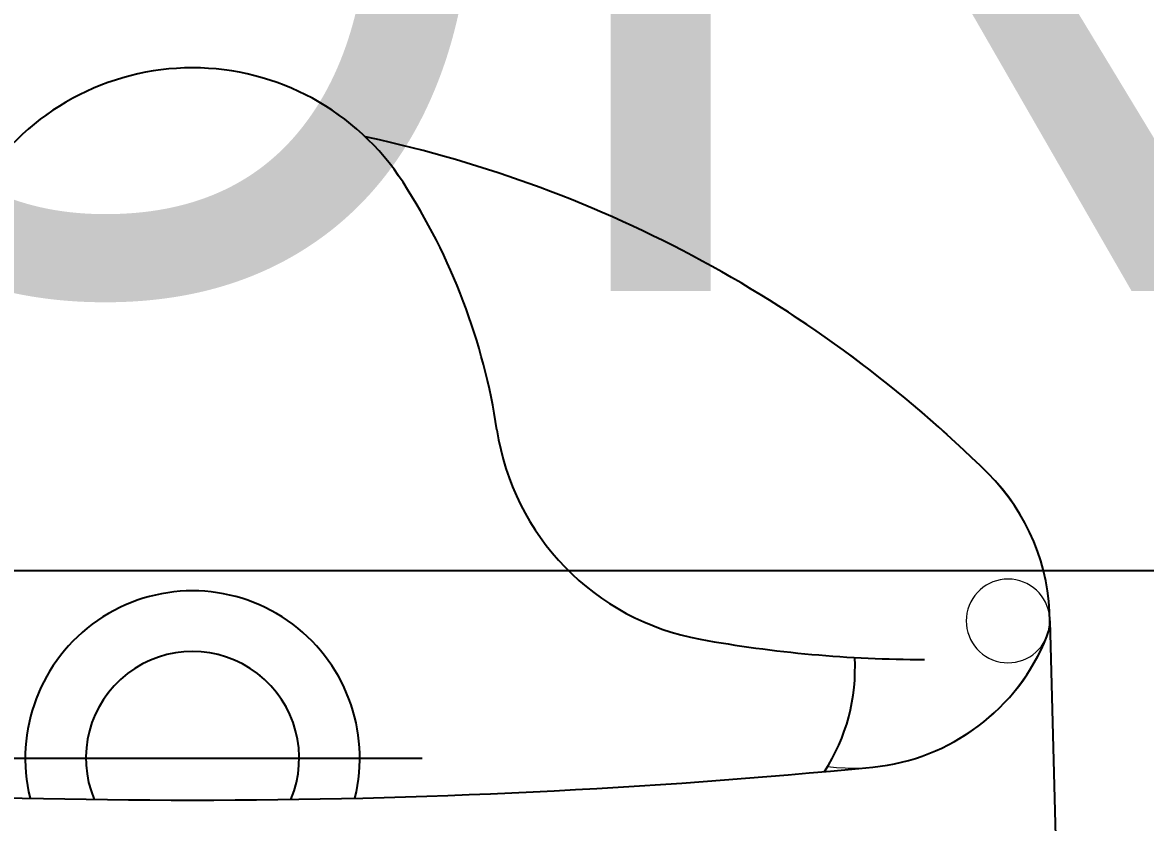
# Model space of a CAD drawing. Header units: millimetres. Extents: x 2148 to 2681, y 758 to 986.
# Drawn here: x 2353.1794 to 2353.5374, y 875.4383 to 875.6933 of the extents above; entities that cross this region are included whole.
import ezdxf

# ---------------------------------------------------------------- set-up
doc = ezdxf.new("R2010")
doc.units = ezdxf.units.MM
doc.linetypes.add('CENTER2', pattern=[28.575000000000003, 19.05, -3.175, 3.175, -3.175])
for name, color, linetype in [('0.1', 193, 'Continuous'), ('0.4', 121, 'Continuous'), ('S_GRID LINES', 252, 'Continuous')]:
    doc.layers.add(name, color=color, linetype=linetype)
doc.styles.add('MMTX$0$ESMX$0$X-OPTA1D', font='x-opta1d')

msp = doc.modelspace()

# ---------------------------------------------------------------- linework, layer by layer
at = {"layer": '0.1'}
for p, q in [((2353.50694017557, 875.5026324430899, -1.97790778295878e-08), (2353.513476211921, 875.2588024277309, -1.97790778295878e-08)), ((2353.50694017557, 875.5026324430899, -1.97790778295878e-08), (2353.513476211921, 875.2588024277309, -1.97790778295878e-08)), ((2353.50694017557, 875.5026324430899, -1.97790778295878e-08), (2353.513476211921, 875.2588024277309, -1.97790778295878e-08)), ((2353.50694017557, 875.5026324430899, -1.97790778295878e-08), (2353.513476211921, 875.2588024277309, -1.97790778295878e-08)), ((2353.50694017557, 875.5026324430899, -1.97790778295878e-08), (2353.513476211921, 875.2588024277309, -1.97790778295878e-08)), ((2353.50694017557, 875.5026324430899, -1.97790778295878e-08), (2353.513476211921, 875.2588024277309, -1.97790778295878e-08)), ((2353.50694017557, 875.5026324430899, -1.97790778295878e-08), (2353.513476211921, 875.2588024277309, -1.97790778295878e-08)), ((2353.50694017557, 875.5026324430899, -1.97790778295878e-08), (2353.513476211921, 875.2588024277309, -1.97790778295878e-08)), ((2353.50694017557, 875.5026324430899, -1.97790778295878e-08), (2353.513476211921, 875.2588024277309, -1.97790778295878e-08)), ((2353.50694017557, 875.5026324430899, -1.97790778295878e-08), (2353.513476211921, 875.2588024277309, -1.97790778295878e-08)), ((2353.16095718994, 875.4588019277096, -1.97790778295878e-08), (2353.306821192347, 875.4588019277096, -1.97790778295878e-08)), ((2353.16095718994, 875.4588019277096, -1.97790778295878e-08), (2353.306821192347, 875.4588019277096, -1.97790778295878e-08)), ((2353.16095718994, 875.4588019277096, -1.97790778295878e-08), (2353.306821192347, 875.4588019277096, -1.97790778295878e-08)), ((2353.16095718994, 875.4588019277096, -1.97790778295878e-08), (2353.306821192347, 875.4588019277096, -1.97790778295878e-08)), ((2353.16095718994, 875.4588019277096, -1.97790778295878e-08), (2353.306821192347, 875.4588019277096, -1.97790778295878e-08)), ((2353.16095718994, 875.4588019277096, -1.97790778295878e-08), (2353.306821192347, 875.4588019277096, -1.97790778295878e-08)), ((2353.16095718994, 875.4588019277096, -1.97790778295878e-08), (2353.306821192347, 875.4588019277096, -1.97790778295878e-08)), ((2353.16095718994, 875.4588019277096, -1.97790778295878e-08), (2353.306821192347, 875.4588019277096, -1.97790778295878e-08)), ((2353.16095718994, 875.4588019277096, -1.97790778295878e-08), (2353.306821192347, 875.4588019277096, -1.97790778295878e-08)), ((2353.16095718994, 875.4588019277096, -1.97790778295878e-08), (2353.306821192347, 875.4588019277096, -1.97790778295878e-08))]:
    msp.add_line(p, q, dxfattribs=at)
for centre, radius, start, end in [((2353.233608799456, 875.5988015776918, -1.97790778295878e-08), 0.079999799998, 32.95790810857712, 147.0420918914229), ((2353.233608799456, 875.5988015776918, -1.97790778295878e-08), 0.079999799998, 32.95790810857712, 147.0420918914229), ((2353.233608799456, 875.5988015776918, -1.97790778295878e-08), 0.079999799998, 32.95790810857712, 147.0420918914229), ((2353.233608799456, 875.5988015776918, -1.97790778295878e-08), 0.079999799998, 32.95790810857712, 147.0420918914229), ((2353.233608799456, 875.5988015776918, -1.97790778295878e-08), 0.079999799998, 32.95790810857712, 147.0420918914229), ((2353.233608799456, 875.5988015776918, -1.97790778295878e-08), 0.079999799998, 32.95790810857712, 147.0420918914229), ((2353.233608799456, 875.5988015776918, -1.97790778295878e-08), 0.079999799998, 32.95790810857712, 147.0420918914229), ((2353.233608799456, 875.5988015776918, -1.97790778295878e-08), 0.079999799998, 32.95790810857712, 147.0420918914229), ((2353.233608799456, 875.5988015776918, -1.97790778295878e-08), 0.079999799998, 32.95790810857712, 147.0420918914229), ((2353.233608799456, 875.5988015776918, -1.97790778295878e-08), 0.079999799998, 32.95790810857712, 147.0420918914229), ((2353.233608799456, 875.3958838045316, -1.97790778295878e-08), 0.2666659999933416, 77.85706656655718, 78.07353436367852), ((2353.233608799456, 875.3958838045316, -1.97790778295878e-08), 0.2666659999933416, 77.85706656655718, 78.07353436367852), ((2353.233608799456, 875.3958838045316, -1.97790778295878e-08), 0.2666659999933416, 77.85706656655718, 78.07353436367852), ((2353.233608799456, 875.3958838045316, -1.97790778295878e-08), 0.2666659999933416, 77.85706656655718, 78.07353436367852), ((2353.233608799456, 875.3958838045316, -1.97790778295878e-08), 0.2666659999933416, 77.85706656655718, 78.07353436367852), ((2353.233608799456, 875.3958838045316, -1.97790778295878e-08), 0.2666659999933416, 77.85706656655718, 78.07353436367852), ((2353.233608799456, 875.3958838045316, -1.97790778295878e-08), 0.2666659999933416, 77.85706656655718, 78.07353436367852), ((2353.233608799456, 875.3958838045316, -1.97790778295878e-08), 0.2666659999933416, 77.85706656655718, 78.07353436367852), ((2353.233608799456, 875.3958838045316, -1.97790778295878e-08), 0.2666659999933416, 77.85706656655718, 78.07353436367852), ((2353.233608799456, 875.3958838045316, -1.97790778295878e-08), 0.2666659999933416, 77.85706656655718, 78.07353436367852), ((2353.205562044715, 875.2655340119334, -1.97790778295878e-08), 0.3999989999899999, 45.23985393808178, 77.85706656655718), ((2353.205562044715, 875.2655340119334, -1.97790778295878e-08), 0.3999989999899999, 45.23985393808178, 77.85706656655718), ((2353.205562044715, 875.2655340119334, -1.97790778295878e-08), 0.3999989999899999, 45.23985393808178, 77.85706656655718), ((2353.205562044715, 875.2655340119334, -1.97790778295878e-08), 0.3999989999899999, 45.23985393808178, 77.85706656655718), ((2353.205562044715, 875.2655340119334, -1.97790778295878e-08), 0.3999989999899999, 45.23985393808178, 77.85706656655718), ((2353.205562044715, 875.2655340119334, -1.97790778295878e-08), 0.3999989999899999, 45.23985393808178, 77.85706656655718), ((2353.205562044715, 875.2655340119334, -1.97790778295878e-08), 0.3999989999899999, 45.23985393808178, 77.85706656655718), ((2353.205562044715, 875.2655340119334, -1.97790778295878e-08), 0.3999989999899999, 45.23985393808178, 77.85706656655718), ((2353.205562044715, 875.2655340119334, -1.97790778295878e-08), 0.3999989999899999, 45.23985393808178, 77.85706656655718), ((2353.205562044715, 875.2655340119334, -1.97790778295878e-08), 0.3999989999899999, 45.23985393808178, 77.85706656655718), ((2353.132920596393, 875.5335190090652, -1.97790778295878e-08), 0.199999499995, 8.609896416662309, 32.95790810857712), ((2353.132920596393, 875.5335190090652, -1.97790778295878e-08), 0.199999499995, 8.609896416662309, 32.95790810857712), ((2353.132920596393, 875.5335190090652, -1.97790778295878e-08), 0.199999499995, 8.609896416662309, 32.95790810857712), ((2353.132920596393, 875.5335190090652, -1.97790778295878e-08), 0.199999499995, 8.609896416662309, 32.95790810857712), ((2353.132920596393, 875.5335190090652, -1.97790778295878e-08), 0.199999499995, 8.609896416662309, 32.95790810857712), ((2353.132920596393, 875.5335190090652, -1.97790778295878e-08), 0.199999499995, 8.609896416662309, 32.95790810857712), ((2353.132920596393, 875.5335190090652, -1.97790778295878e-08), 0.199999499995, 8.609896416662309, 32.95790810857712), ((2353.132920596393, 875.5335190090652, -1.97790778295878e-08), 0.199999499995, 8.609896416662309, 32.95790810857712), ((2353.132920596393, 875.5335190090652, -1.97790778295878e-08), 0.199999499995, 8.609896416662309, 32.95790810857712), ((2353.132920596393, 875.5335190090652, -1.97790778295878e-08), 0.199999499995, 8.609896416662309, 32.95790810857712), ((2353.40976445484, 875.5754366191056, -1.97790778295878e-08), 0.079999799998, 188.6098964166623, 259.7071829857526), ((2353.40976445484, 875.5754366191056, -1.97790778295878e-08), 0.079999799998, 188.6098964166623, 259.7071829857526), ((2353.40976445484, 875.5754366191056, -1.97790778295878e-08), 0.079999799998, 188.6098964166623, 259.7071829857526), ((2353.40976445484, 875.5754366191056, -1.97790778295878e-08), 0.079999799998, 188.6098964166623, 259.7071829857526), ((2353.40976445484, 875.5754366191056, -1.97790778295878e-08), 0.079999799998, 188.6098964166623, 259.7071829857526), ((2353.40976445484, 875.5754366191056, -1.97790778295878e-08), 0.079999799998, 188.6098964166623, 259.7071829857526), ((2353.40976445484, 875.5754366191056, -1.97790778295878e-08), 0.079999799998, 188.6098964166623, 259.7071829857526), ((2353.40976445484, 875.5754366191056, -1.97790778295878e-08), 0.079999799998, 188.6098964166623, 259.7071829857526), ((2353.40976445484, 875.5754366191056, -1.97790778295878e-08), 0.079999799998, 188.6098964166623, 259.7071829857526), ((2353.40976445484, 875.5754366191056, -1.97790778295878e-08), 0.079999799998, 188.6098964166623, 259.7071829857526), ((2353.440274949442, 875.5022203188807, -1.97790778295878e-08), 0.06666649999833334, 0, 45.23985393808178), ((2353.440274949442, 875.5022203188807, -1.97790778295878e-08), 0.06666649999833334, 0, 45.23985393808178), ((2353.440274949442, 875.5022203188807, -1.97790778295878e-08), 0.06666649999833334, 0, 45.23985393808178), ((2353.440274949442, 875.5022203188807, -1.97790778295878e-08), 0.06666649999833334, 0, 45.23985393808178), ((2353.440274949442, 875.5022203188807, -1.97790778295878e-08), 0.06666649999833334, 0, 45.23985393808178), ((2353.440274949442, 875.5022203188807, -1.97790778295878e-08), 0.06666649999833334, 0, 45.23985393808178), ((2353.440274949442, 875.5022203188807, -1.97790778295878e-08), 0.06666649999833334, 0, 45.23985393808178), ((2353.440274949442, 875.5022203188807, -1.97790778295878e-08), 0.06666649999833334, 0, 45.23985393808178), ((2353.440274949442, 875.5022203188807, -1.97790778295878e-08), 0.06666649999833334, 0, 45.23985393808178), ((2353.440274949442, 875.5022203188807, -1.97790778295878e-08), 0.06666649999833334, 0, 45.23985393808178), ((2353.233608799456, 875.4588019277096, -1.97790778295878e-08), 0.05333319999866666, 346.1859408485906, 193.8140591514094), ((2353.233608799456, 875.4588019277096, -1.97790778295878e-08), 0.05333319999866666, 346.1859408485906, 193.8140591514094), ((2353.233608799456, 875.4588019277096, -1.97790778295878e-08), 0.05333319999866666, 346.1859408485906, 193.8140591514094), ((2353.233608799456, 875.4588019277096, -1.97790778295878e-08), 0.05333319999866666, 346.1859408485906, 193.8140591514094), ((2353.233608799456, 875.4588019277096, -1.97790778295878e-08), 0.05333319999866666, 346.1859408485906, 193.8140591514094), ((2353.233608799456, 875.4588019277096, -1.97790778295878e-08), 0.05333319999866666, 346.1859408485906, 193.8140591514094), ((2353.233608799456, 875.4588019277096, -1.97790778295878e-08), 0.05333319999866666, 346.1859408485906, 193.8140591514094), ((2353.233608799456, 875.4588019277096, -1.97790778295878e-08), 0.05333319999866666, 346.1859408485906, 193.8140591514094), ((2353.233608799456, 875.4588019277096, -1.97790778295878e-08), 0.05333319999866666, 346.1859408485906, 193.8140591514094), ((2353.233608799456, 875.4588019277096, -1.97790778295878e-08), 0.05333319999866666, 346.1859408485906, 193.8140591514094), ((2353.493607130361, 875.502550018248, -1.97790778295878e-08), 0.01333329999966667, 338.2052513048289, 0.354197793494973), ((2353.493607130361, 875.502550018248, -1.97790778295878e-08), 0.01333329999966667, 338.2052513048289, 0.354197793494973), ((2353.493607130361, 875.502550018248, -1.97790778295878e-08), 0.01333329999966667, 338.2052513048289, 0.354197793494973), ((2353.493607130361, 875.502550018248, -1.97790778295878e-08), 0.01333329999966667, 338.2052513048289, 0.354197793494973), ((2353.493607130361, 875.502550018248, -1.97790778295878e-08), 0.01333329999966667, 338.2052513048289, 0.354197793494973), ((2353.493607130361, 875.502550018248, -1.97790778295878e-08), 0.01333329999966667, 338.2052513048289, 0.354197793494973), ((2353.493607130361, 875.502550018248, -1.97790778295878e-08), 0.01333329999966667, 338.2052513048289, 0.354197793494973), ((2353.493607130361, 875.502550018248, -1.97790778295878e-08), 0.01333329999966667, 338.2052513048289, 0.354197793494973), ((2353.493607130361, 875.502550018248, -1.97790778295878e-08), 0.01333329999966667, 338.2052513048289, 0.354197793494973), ((2353.493607130361, 875.502550018248, -1.97790778295878e-08), 0.01333329999966667, 338.2052513048289, 0.354197793494973), ((2353.466941549437, 875.8902862147031, -1.97790778295878e-08), 0.3999989999899999, 259.7071829857526, 270), ((2353.466941549437, 875.8902862147031, -1.97790778295878e-08), 0.3999989999899999, 259.7071829857526, 270), ((2353.466941549437, 875.8902862147031, -1.97790778295878e-08), 0.3999989999899999, 259.7071829857526, 270), ((2353.466941549437, 875.8902862147031, -1.97790778295878e-08), 0.3999989999899999, 259.7071829857526, 270), ((2353.466941549437, 875.8902862147031, -1.97790778295878e-08), 0.3999989999899999, 259.7071829857526, 270), ((2353.466941549437, 875.8902862147031, -1.97790778295878e-08), 0.3999989999899999, 259.7071829857526, 270), ((2353.466941549437, 875.8902862147031, -1.97790778295878e-08), 0.3999989999899999, 259.7071829857526, 270), ((2353.466941549437, 875.8902862147031, -1.97790778295878e-08), 0.3999989999899999, 259.7071829857526, 270), ((2353.466941549437, 875.8902862147031, -1.97790778295878e-08), 0.3999989999899999, 259.7071829857526, 270), ((2353.466941549437, 875.8902862147031, -1.97790778295878e-08), 0.3999989999899999, 259.7071829857526, 270), ((2353.444086194964, 875.5223517146321, -1.97790778295878e-08), 0.06666649999833334, 275.5579196270638, 338.2052513048289), ((2353.444086194964, 875.5223517146321, -1.97790778295878e-08), 0.06666649999833334, 275.5579196270638, 338.2052513048289), ((2353.444086194964, 875.5223517146321, -1.97790778295878e-08), 0.06666649999833334, 275.5579196270638, 338.2052513048289), ((2353.444086194964, 875.5223517146321, -1.97790778295878e-08), 0.06666649999833334, 275.5579196270638, 338.2052513048289), ((2353.444086194964, 875.5223517146321, -1.97790778295878e-08), 0.06666649999833334, 275.5579196270638, 338.2052513048289), ((2353.444086194964, 875.5223517146321, -1.97790778295878e-08), 0.06666649999833334, 275.5579196270638, 338.2052513048289), ((2353.444086194964, 875.5223517146321, -1.97790778295878e-08), 0.06666649999833334, 275.5579196270638, 338.2052513048289), ((2353.444086194964, 875.5223517146321, -1.97790778295878e-08), 0.06666649999833334, 275.5579196270638, 338.2052513048289), ((2353.444086194964, 875.5223517146321, -1.97790778295878e-08), 0.06666649999833334, 275.5579196270638, 338.2052513048289), ((2353.444086194964, 875.5223517146321, -1.97790778295878e-08), 0.06666649999833334, 275.5579196270638, 338.2052513048289), ((2353.233608799456, 875.4588019277096, -1.97790778295878e-08), 0.03399991499915, 337.3130539478161, 202.6869460521839), ((2353.233608799456, 875.4588019277096, -1.97790778295878e-08), 0.03399991499915, 337.3130539478161, 202.6869460521839), ((2353.233608799456, 875.4588019277096, -1.97790778295878e-08), 0.03399991499915, 337.3130539478161, 202.6869460521839), ((2353.233608799456, 875.4588019277096, -1.97790778295878e-08), 0.03399991499915, 337.3130539478161, 202.6869460521839), ((2353.233608799456, 875.4588019277096, -1.97790778295878e-08), 0.03399991499915, 337.3130539478161, 202.6869460521839), ((2353.233608799456, 875.4588019277096, -1.97790778295878e-08), 0.03399991499915, 337.3130539478161, 202.6869460521839), ((2353.233608799456, 875.4588019277096, -1.97790778295878e-08), 0.03399991499915, 337.3130539478161, 202.6869460521839), ((2353.233608799456, 875.4588019277096, -1.97790778295878e-08), 0.03399991499915, 337.3130539478161, 202.6869460521839), ((2353.233608799456, 875.4588019277096, -1.97790778295878e-08), 0.03399991499915, 337.3130539478161, 202.6869460521839), ((2353.233608799456, 875.4588019277096, -1.97790778295878e-08), 0.03399991499915, 337.3130539478161, 202.6869460521839), ((2353.384822448563, 875.4873461900813, -1.97790778295878e-08), 0.05999984999849999, 326.8616794757604, 3.400537915627815), ((2353.384822448563, 875.4873461900813, -1.97790778295878e-08), 0.05999984999849999, 326.8616794757604, 3.400537915627815), ((2353.384822448563, 875.4873461900813, -1.97790778295878e-08), 0.05999984999849999, 326.8616794757604, 3.400537915627815), ((2353.384822448563, 875.4873461900813, -1.97790778295878e-08), 0.05999984999849999, 326.8616794757604, 3.400537915627815), ((2353.384822448563, 875.4873461900813, -1.97790778295878e-08), 0.05999984999849999, 326.8616794757604, 3.400537915627815), ((2353.384822448563, 875.4873461900813, -1.97790778295878e-08), 0.05999984999849999, 326.8616794757604, 3.400537915627815), ((2353.384822448563, 875.4873461900813, -1.97790778295878e-08), 0.05999984999849999, 326.8616794757604, 3.400537915627815), ((2353.384822448563, 875.4873461900813, -1.97790778295878e-08), 0.05999984999849999, 326.8616794757604, 3.400537915627815), ((2353.384822448563, 875.4873461900813, -1.97790778295878e-08), 0.05999984999849999, 326.8616794757604, 3.400537915627815), ((2353.384822448563, 875.4873461900813, -1.97790778295878e-08), 0.05999984999849999, 326.8616794757604, 3.400537915627815), ((2353.233608799456, 877.6853223659515, -1.97790778295878e-08), 2.239853738247487, 264.4420803729362, 275.5579196270638), ((2353.233608799456, 877.6853223659515, -1.97790778295878e-08), 2.239853738247487, 264.4420803729362, 275.5579196270638), ((2353.233608799456, 877.6853223659515, -1.97790778295878e-08), 2.239853738247487, 264.4420803729362, 275.5579196270638), ((2353.233608799456, 877.6853223659515, -1.97790778295878e-08), 2.239853738247487, 264.4420803729362, 275.5579196270638), ((2353.233608799456, 877.6853223659515, -1.97790778295878e-08), 2.239853738247487, 264.4420803729362, 275.5579196270638), ((2353.233608799456, 877.6853223659515, -1.97790778295878e-08), 2.239853738247487, 264.4420803729362, 275.5579196270638), ((2353.233608799456, 877.6853223659515, -1.97790778295878e-08), 2.239853738247487, 264.4420803729362, 275.5579196270638), ((2353.233608799456, 877.6853223659515, -1.97790778295878e-08), 2.239853738247487, 264.4420803729362, 275.5579196270638), ((2353.233608799456, 877.6853223659515, -1.97790778295878e-08), 2.239853738247487, 264.4420803729362, 275.5579196270638), ((2353.233608799456, 877.6853223659515, -1.97790778295878e-08), 2.239853738247487, 264.4420803729362, 275.5579196270638)]:
    msp.add_arc(centre, radius, start, end, dxfattribs=at)
at = {"layer": '0.4', "color": 193, "lineweight": 0, "ltscale": 0.5}
for p, q in [((2353.50694017557, 875.5026324430899, -1.97790778295878e-08), (2353.513476211921, 875.2588024277309, -1.97790778295878e-08)), ((2353.50694017557, 875.5026324430899, -1.97790778295878e-08), (2353.513476211921, 875.2588024277309, -1.97790778295878e-08)), ((2353.50694017557, 875.5026324430899, -1.97790778295878e-08), (2353.513476211921, 875.2588024277309, -1.97790778295878e-08)), ((2353.50694017557, 875.5026324430899, -1.97790778295878e-08), (2353.513476211921, 875.2588024277309, -1.97790778295878e-08)), ((2353.50694017557, 875.5026324430899, -1.97790778295878e-08), (2353.513476211921, 875.2588024277309, -1.97790778295878e-08)), ((2353.50694017557, 875.5026324430899, -1.97790778295878e-08), (2353.513476211921, 875.2588024277309, -1.97790778295878e-08)), ((2353.50694017557, 875.5026324430899, -1.97790778295878e-08), (2353.513476211921, 875.2588024277309, -1.97790778295878e-08)), ((2353.50694017557, 875.5026324430899, -1.97790778295878e-08), (2353.513476211921, 875.2588024277309, -1.97790778295878e-08)), ((2353.50694017557, 875.5026324430899, -1.97790778295878e-08), (2353.513476211921, 875.2588024277309, -1.97790778295878e-08)), ((2353.50694017557, 875.5026324430899, -1.97790778295878e-08), (2353.513476211921, 875.2588024277309, -1.97790778295878e-08)), ((2353.26760871443, 875.4588019277096, -1.97790778295878e-08), (2353.199608884455, 875.4588019277096, -1.97790778295878e-08)), ((2353.26760871443, 875.4588019277096, -1.97790778295878e-08), (2353.199608884455, 875.4588019277096, -1.97790778295878e-08)), ((2353.26760871443, 875.4588019277096, -1.97790778295878e-08), (2353.199608884455, 875.4588019277096, -1.97790778295878e-08)), ((2353.26760871443, 875.4588019277096, -1.97790778295878e-08), (2353.199608884455, 875.4588019277096, -1.97790778295878e-08)), ((2353.26760871443, 875.4588019277096, -1.97790778295878e-08), (2353.199608884455, 875.4588019277096, -1.97790778295878e-08)), ((2353.26760871443, 875.4588019277096, -1.97790778295878e-08), (2353.199608884455, 875.4588019277096, -1.97790778295878e-08)), ((2353.26760871443, 875.4588019277096, -1.97790778295878e-08), (2353.199608884455, 875.4588019277096, -1.97790778295878e-08)), ((2353.26760871443, 875.4588019277096, -1.97790778295878e-08), (2353.199608884455, 875.4588019277096, -1.97790778295878e-08)), ((2353.26760871443, 875.4588019277096, -1.97790778295878e-08), (2353.199608884455, 875.4588019277096, -1.97790778295878e-08)), ((2353.26760871443, 875.4588019277096, -1.97790778295878e-08), (2353.199608884455, 875.4588019277096, -1.97790778295878e-08))]:
    msp.add_line(p, q, dxfattribs=at)
for centre, radius, start, end in [((2353.233608799456, 875.5988015776918, -1.97790778295878e-08), 0.07999979999800688, 46.46142057375373, 133.5385794262463), ((2353.233608799456, 875.5988015776918, -1.97790778295878e-08), 0.07999979999800688, 46.46142057375373, 133.5385794262463), ((2353.233608799456, 875.5988015776918, -1.97790778295878e-08), 0.07999979999800688, 46.46142057375373, 133.5385794262463), ((2353.233608799456, 875.5988015776918, -1.97790778295878e-08), 0.07999979999800688, 46.46142057375373, 133.5385794262463), ((2353.233608799456, 875.5988015776918, -1.97790778295878e-08), 0.07999979999800688, 46.46142057375373, 133.5385794262463), ((2353.233608799456, 875.5988015776918, -1.97790778295878e-08), 0.07999979999800688, 46.46142057375373, 133.5385794262463), ((2353.233608799456, 875.5988015776918, -1.97790778295878e-08), 0.07999979999800688, 46.46142057375373, 133.5385794262463), ((2353.233608799456, 875.5988015776918, -1.97790778295878e-08), 0.07999979999800688, 46.46142057375373, 133.5385794262463), ((2353.233608799456, 875.5988015776918, -1.97790778295878e-08), 0.07999979999800688, 46.46142057375373, 133.5385794262463), ((2353.233608799456, 875.5988015776918, -1.97790778295878e-08), 0.07999979999800688, 46.46142057375373, 133.5385794262463), ((2353.205562044715, 875.2655340119334, -1.97790778295878e-08), 0.3999989999899703, 45.23985393808178, 78.00152652352564), ((2353.205562044715, 875.2655340119334, -1.97790778295878e-08), 0.3999989999899703, 45.23985393808178, 78.00152652352564), ((2353.205562044715, 875.2655340119334, -1.97790778295878e-08), 0.3999989999899703, 45.23985393808178, 78.00152652352564), ((2353.205562044715, 875.2655340119334, -1.97790778295878e-08), 0.3999989999899703, 45.23985393808178, 78.00152652352564), ((2353.205562044715, 875.2655340119334, -1.97790778295878e-08), 0.3999989999899703, 45.23985393808178, 78.00152652352564), ((2353.205562044715, 875.2655340119334, -1.97790778295878e-08), 0.3999989999899703, 45.23985393808178, 78.00152652352564), ((2353.205562044715, 875.2655340119334, -1.97790778295878e-08), 0.3999989999899703, 45.23985393808178, 78.00152652352564), ((2353.205562044715, 875.2655340119334, -1.97790778295878e-08), 0.3999989999899703, 45.23985393808178, 78.00152652352564), ((2353.205562044715, 875.2655340119334, -1.97790778295878e-08), 0.3999989999899703, 45.23985393808178, 78.00152652352564), ((2353.205562044715, 875.2655340119334, -1.97790778295878e-08), 0.3999989999899703, 45.23985393808178, 78.00152652352564), ((2353.440274949442, 875.5022203188807, -1.97790778295878e-08), 0.06666649999835818, 0.354197793494973, 45.23985393808178), ((2353.440274949442, 875.5022203188807, -1.97790778295878e-08), 0.06666649999835818, 0.354197793494973, 45.23985393808178), ((2353.440274949442, 875.5022203188807, -1.97790778295878e-08), 0.06666649999835818, 0.354197793494973, 45.23985393808178), ((2353.440274949442, 875.5022203188807, -1.97790778295878e-08), 0.06666649999835818, 0.354197793494973, 45.23985393808178), ((2353.440274949442, 875.5022203188807, -1.97790778295878e-08), 0.06666649999835818, 0.354197793494973, 45.23985393808178), ((2353.440274949442, 875.5022203188807, -1.97790778295878e-08), 0.06666649999835818, 0.354197793494973, 45.23985393808178), ((2353.440274949442, 875.5022203188807, -1.97790778295878e-08), 0.06666649999835818, 0.354197793494973, 45.23985393808178), ((2353.440274949442, 875.5022203188807, -1.97790778295878e-08), 0.06666649999835818, 0.354197793494973, 45.23985393808178), ((2353.440274949442, 875.5022203188807, -1.97790778295878e-08), 0.06666649999835818, 0.354197793494973, 45.23985393808178), ((2353.440274949442, 875.5022203188807, -1.97790778295878e-08), 0.06666649999835818, 0.354197793494973, 45.23985393808178), ((2353.493607130361, 875.502550018248, -1.97790778295878e-08), 0.01333329999936146, 0, 338.2052513048289), ((2353.493607130361, 875.502550018248, -1.97790778295878e-08), 0.01333329999936146, 0, 338.2052513048289), ((2353.493607130361, 875.502550018248, -1.97790778295878e-08), 0.01333329999936146, 0, 338.2052513048289), ((2353.493607130361, 875.502550018248, -1.97790778295878e-08), 0.01333329999936146, 0, 338.2052513048289), ((2353.493607130361, 875.502550018248, -1.97790778295878e-08), 0.01333329999936146, 0, 338.2052513048289), ((2353.493607130361, 875.502550018248, -1.97790778295878e-08), 0.01333329999936146, 0, 338.2052513048289), ((2353.493607130361, 875.502550018248, -1.97790778295878e-08), 0.01333329999936146, 0, 338.2052513048289), ((2353.493607130361, 875.502550018248, -1.97790778295878e-08), 0.01333329999936146, 0, 338.2052513048289), ((2353.493607130361, 875.502550018248, -1.97790778295878e-08), 0.01333329999936146, 0, 338.2052513048289), ((2353.493607130361, 875.502550018248, -1.97790778295878e-08), 0.01333329999936146, 0, 338.2052513048289), ((2353.233608799456, 875.4588019277096, -1.97790778295878e-08), 0.05333319999868316, 346.1859408485906, 193.8140591514094), ((2353.233608799456, 875.4588019277096, -1.97790778295878e-08), 0.05333319999868316, 346.1859408485906, 193.8140591514094), ((2353.233608799456, 875.4588019277096, -1.97790778295878e-08), 0.05333319999868316, 346.1859408485906, 193.8140591514094), ((2353.233608799456, 875.4588019277096, -1.97790778295878e-08), 0.05333319999868316, 346.1859408485906, 193.8140591514094), ((2353.233608799456, 875.4588019277096, -1.97790778295878e-08), 0.05333319999868316, 346.1859408485906, 193.8140591514094), ((2353.233608799456, 875.4588019277096, -1.97790778295878e-08), 0.05333319999868316, 346.1859408485906, 193.8140591514094), ((2353.233608799456, 875.4588019277096, -1.97790778295878e-08), 0.05333319999868316, 346.1859408485906, 193.8140591514094), ((2353.233608799456, 875.4588019277096, -1.97790778295878e-08), 0.05333319999868316, 346.1859408485906, 193.8140591514094), ((2353.233608799456, 875.4588019277096, -1.97790778295878e-08), 0.05333319999868316, 346.1859408485906, 193.8140591514094), ((2353.233608799456, 875.4588019277096, -1.97790778295878e-08), 0.05333319999868316, 346.1859408485906, 193.8140591514094), ((2353.493607130361, 875.502550018248, -1.97790778295878e-08), 0.01333329999936146, 338.2052513048289, 0), ((2353.493607130361, 875.502550018248, -1.97790778295878e-08), 0.01333329999936146, 338.2052513048289, 0), ((2353.493607130361, 875.502550018248, -1.97790778295878e-08), 0.01333329999936146, 338.2052513048289, 0), ((2353.493607130361, 875.502550018248, -1.97790778295878e-08), 0.01333329999936146, 338.2052513048289, 0), ((2353.493607130361, 875.502550018248, -1.97790778295878e-08), 0.01333329999936146, 338.2052513048289, 0), ((2353.493607130361, 875.502550018248, -1.97790778295878e-08), 0.01333329999936146, 338.2052513048289, 0), ((2353.493607130361, 875.502550018248, -1.97790778295878e-08), 0.01333329999936146, 338.2052513048289, 0), ((2353.493607130361, 875.502550018248, -1.97790778295878e-08), 0.01333329999936146, 338.2052513048289, 0), ((2353.493607130361, 875.502550018248, -1.97790778295878e-08), 0.01333329999936146, 338.2052513048289, 0), ((2353.493607130361, 875.502550018248, -1.97790778295878e-08), 0.01333329999936146, 338.2052513048289, 0), ((2353.444086194964, 875.5223517146321, -1.97790778295878e-08), 0.06666649999832903, 263.1068237185328, 338.2052513048289), ((2353.444086194964, 875.5223517146321, -1.97790778295878e-08), 0.06666649999832903, 263.1068237185328, 338.2052513048289), ((2353.444086194964, 875.5223517146321, -1.97790778295878e-08), 0.06666649999832903, 263.1068237185328, 338.2052513048289), ((2353.444086194964, 875.5223517146321, -1.97790778295878e-08), 0.06666649999832903, 263.1068237185328, 338.2052513048289), ((2353.444086194964, 875.5223517146321, -1.97790778295878e-08), 0.06666649999832903, 263.1068237185328, 338.2052513048289), ((2353.444086194964, 875.5223517146321, -1.97790778295878e-08), 0.06666649999832903, 263.1068237185328, 338.2052513048289), ((2353.444086194964, 875.5223517146321, -1.97790778295878e-08), 0.06666649999832903, 263.1068237185328, 338.2052513048289), ((2353.444086194964, 875.5223517146321, -1.97790778295878e-08), 0.06666649999832903, 263.1068237185328, 338.2052513048289), ((2353.444086194964, 875.5223517146321, -1.97790778295878e-08), 0.06666649999832903, 263.1068237185328, 338.2052513048289), ((2353.444086194964, 875.5223517146321, -1.97790778295878e-08), 0.06666649999832903, 263.1068237185328, 338.2052513048289), ((2353.444086194964, 875.5223517146321, -1.97790778295878e-08), 0.06666649999832903, 275.5579196270638, 338.2052513048289), ((2353.444086194964, 875.5223517146321, -1.97790778295878e-08), 0.06666649999832903, 275.5579196270638, 338.2052513048289), ((2353.444086194964, 875.5223517146321, -1.97790778295878e-08), 0.06666649999832903, 275.5579196270638, 338.2052513048289), ((2353.444086194964, 875.5223517146321, -1.97790778295878e-08), 0.06666649999832903, 275.5579196270638, 338.2052513048289), ((2353.444086194964, 875.5223517146321, -1.97790778295878e-08), 0.06666649999832903, 275.5579196270638, 338.2052513048289), ((2353.444086194964, 875.5223517146321, -1.97790778295878e-08), 0.06666649999832903, 275.5579196270638, 338.2052513048289), ((2353.444086194964, 875.5223517146321, -1.97790778295878e-08), 0.06666649999832903, 275.5579196270638, 338.2052513048289), ((2353.444086194964, 875.5223517146321, -1.97790778295878e-08), 0.06666649999832903, 275.5579196270638, 338.2052513048289), ((2353.444086194964, 875.5223517146321, -1.97790778295878e-08), 0.06666649999832903, 275.5579196270638, 338.2052513048289), ((2353.444086194964, 875.5223517146321, -1.97790778295878e-08), 0.06666649999832903, 275.5579196270638, 338.2052513048289), ((2353.233608799456, 875.4588019277096, -1.97790778295878e-08), 0.03399991499914181, 0, 180), ((2353.233608799456, 875.4588019277096, -1.97790778295878e-08), 0.03399991499914181, 0, 180), ((2353.233608799456, 875.4588019277096, -1.97790778295878e-08), 0.03399991499914181, 0, 180), ((2353.233608799456, 875.4588019277096, -1.97790778295878e-08), 0.03399991499914181, 0, 180), ((2353.233608799456, 875.4588019277096, -1.97790778295878e-08), 0.03399991499914181, 0, 180), ((2353.233608799456, 875.4588019277096, -1.97790778295878e-08), 0.03399991499914181, 0, 180), ((2353.233608799456, 875.4588019277096, -1.97790778295878e-08), 0.03399991499914181, 0, 180), ((2353.233608799456, 875.4588019277096, -1.97790778295878e-08), 0.03399991499914181, 0, 180), ((2353.233608799456, 875.4588019277096, -1.97790778295878e-08), 0.03399991499914181, 0, 180), ((2353.233608799456, 875.4588019277096, -1.97790778295878e-08), 0.03399991499914181, 0, 180), ((2353.233608799456, 877.6853223659515, -1.97790778295878e-08), 2.239853738247374, 264.4420803729362, 275.5579196270638), ((2353.233608799456, 877.6853223659515, -1.97790778295878e-08), 2.239853738247374, 264.4420803729362, 275.5579196270638), ((2353.233608799456, 877.6853223659515, -1.97790778295878e-08), 2.239853738247374, 264.4420803729362, 275.5579196270638), ((2353.233608799456, 877.6853223659515, -1.97790778295878e-08), 2.239853738247374, 264.4420803729362, 275.5579196270638), ((2353.233608799456, 877.6853223659515, -1.97790778295878e-08), 2.239853738247374, 264.4420803729362, 275.5579196270638), ((2353.233608799456, 877.6853223659515, -1.97790778295878e-08), 2.239853738247374, 264.4420803729362, 275.5579196270638), ((2353.233608799456, 877.6853223659515, -1.97790778295878e-08), 2.239853738247374, 264.4420803729362, 275.5579196270638), ((2353.233608799456, 877.6853223659515, -1.97790778295878e-08), 2.239853738247374, 264.4420803729362, 275.5579196270638), ((2353.233608799456, 877.6853223659515, -1.97790778295878e-08), 2.239853738247374, 264.4420803729362, 275.5579196270638), ((2353.233608799456, 877.6853223659515, -1.97790778295878e-08), 2.239853738247374, 264.4420803729362, 275.5579196270638), ((2353.233608799456, 877.6853223659515, -1.97790778295878e-08), 2.239853738247374, 264.8397862288841, 268.6750715626566), ((2353.233608799456, 877.6853223659515, -1.97790778295878e-08), 2.239853738247374, 264.8397862288841, 268.6750715626566), ((2353.233608799456, 877.6853223659515, -1.97790778295878e-08), 2.239853738247374, 264.8397862288841, 268.6750715626566), ((2353.233608799456, 877.6853223659515, -1.97790778295878e-08), 2.239853738247374, 264.8397862288841, 268.6750715626566), ((2353.233608799456, 877.6853223659515, -1.97790778295878e-08), 2.239853738247374, 264.8397862288841, 268.6750715626566), ((2353.233608799456, 877.6853223659515, -1.97790778295878e-08), 2.239853738247374, 264.8397862288841, 268.6750715626566), ((2353.233608799456, 877.6853223659515, -1.97790778295878e-08), 2.239853738247374, 264.8397862288841, 268.6750715626566), ((2353.233608799456, 877.6853223659515, -1.97790778295878e-08), 2.239853738247374, 264.8397862288841, 268.6750715626566), ((2353.233608799456, 877.6853223659515, -1.97790778295878e-08), 2.239853738247374, 264.8397862288841, 268.6750715626566), ((2353.233608799456, 877.6853223659515, -1.97790778295878e-08), 2.239853738247374, 264.8397862288841, 268.6750715626566), ((2353.233608799456, 877.6853223659515, -1.97790778295878e-08), 2.239853738247374, 271.3249284373434, 275.1602137711159), ((2353.233608799456, 877.6853223659515, -1.97790778295878e-08), 2.239853738247374, 271.3249284373434, 275.1602137711159), ((2353.233608799456, 877.6853223659515, -1.97790778295878e-08), 2.239853738247374, 271.3249284373434, 275.1602137711159), ((2353.233608799456, 877.6853223659515, -1.97790778295878e-08), 2.239853738247374, 271.3249284373434, 275.1602137711159), ((2353.233608799456, 877.6853223659515, -1.97790778295878e-08), 2.239853738247374, 271.3249284373434, 275.1602137711159), ((2353.233608799456, 877.6853223659515, -1.97790778295878e-08), 2.239853738247374, 271.3249284373434, 275.1602137711159), ((2353.233608799456, 877.6853223659515, -1.97790778295878e-08), 2.239853738247374, 271.3249284373434, 275.1602137711159), ((2353.233608799456, 877.6853223659515, -1.97790778295878e-08), 2.239853738247374, 271.3249284373434, 275.1602137711159), ((2353.233608799456, 877.6853223659515, -1.97790778295878e-08), 2.239853738247374, 271.3249284373434, 275.1602137711159), ((2353.233608799456, 877.6853223659515, -1.97790778295878e-08), 2.239853738247374, 271.3249284373434, 275.1602137711159), ((2353.384822448563, 875.4873461900813, -1.97790778295878e-08), 0.05999984999856581, 326.8616794757604, 328.6910394296015), ((2353.384822448563, 875.4873461900813, -1.97790778295878e-08), 0.05999984999856581, 326.8616794757604, 328.6910394296015), ((2353.384822448563, 875.4873461900813, -1.97790778295878e-08), 0.05999984999856581, 326.8616794757604, 328.6910394296015), ((2353.384822448563, 875.4873461900813, -1.97790778295878e-08), 0.05999984999856581, 326.8616794757604, 328.6910394296015), ((2353.384822448563, 875.4873461900813, -1.97790778295878e-08), 0.05999984999856581, 326.8616794757604, 328.6910394296015), ((2353.384822448563, 875.4873461900813, -1.97790778295878e-08), 0.05999984999856581, 326.8616794757604, 328.6910394296015), ((2353.384822448563, 875.4873461900813, -1.97790778295878e-08), 0.05999984999856581, 326.8616794757604, 328.6910394296015), ((2353.384822448563, 875.4873461900813, -1.97790778295878e-08), 0.05999984999856581, 326.8616794757604, 328.6910394296015), ((2353.384822448563, 875.4873461900813, -1.97790778295878e-08), 0.05999984999856581, 326.8616794757604, 328.6910394296015), ((2353.384822448563, 875.4873461900813, -1.97790778295878e-08), 0.05999984999856581, 326.8616794757604, 328.6910394296015)]:
    msp.add_arc(centre, radius, start, end, dxfattribs=at)
at = {"layer": 'S_GRID LINES', "linetype": 'CENTER2', "ltscale": 0.2}
msp.add_line((2365.148375356382, 875.5185079531632, -1.646909499330181e-08), (2343.580963504015, 875.5185079531632, -1.083355502920358e-08), dxfattribs=at)

# ---------------------------------------------------------------- texts
at = {"color": 2, "insert": (2352.314290934268, 875.9464268065153, -2.220439746692983e-08), "char_height": 0.25536, "width": 11.64471969592537, "attachment_point": 4, "style": 'MMTX$0$ESMX$0$X-OPTA1D'}
msp.add_mtext('0.60 M. X 0.60 M.\\P FLOOR TILES', dxfattribs=at)
msp.add_mtext('0.60 M. X 0.60 M.\\P FLOOR TILES', dxfattribs=at)

doc.saveas('drawing.dxf')
